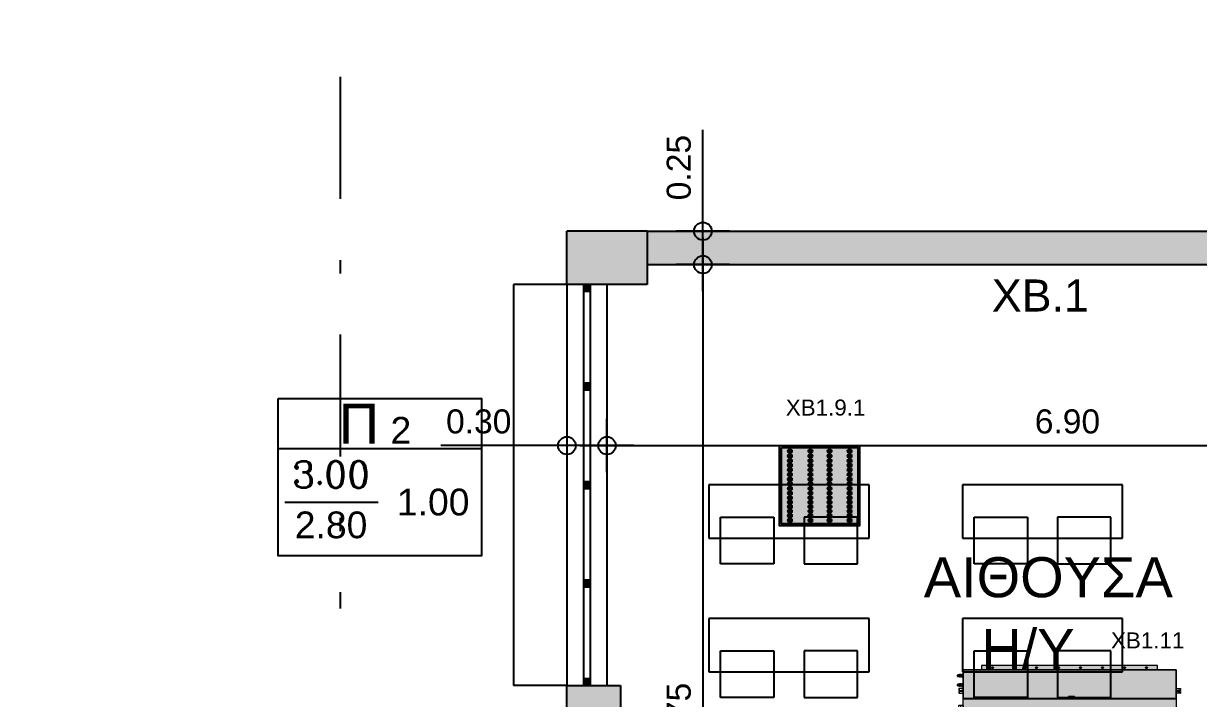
# Model space of a CAD drawing. Header units: metres. Extents: x 0 to 132, y -109 to 310.
# Drawn here: x 17.95 to 26.75, y 203.67 to 208.73 of the extents above; entities that cross this region are included whole.
import ezdxf

# ---------------------------------------------------------------- set-up
doc = ezdxf.new("R2010")
doc.units = ezdxf.units.M
doc.header["$LTSCALE"] = 0.036
doc.linetypes.add('DASHDOTX2', pattern=[50.8, 25.4, -12.7, 0, -12.7])
doc.layers.get('0').update_dxf_attribs({"color": 252})
doc.layers.get('Defpoints').update_dxf_attribs({"color": 252})
for name, color, linetype in [('arxitektonika', 254, 'Continuous'), ('DIMBLK', 252, 'Continuous'), ('electext', 20, 'Continuous'), ('Epipla', 252, 'Continuous'), ('HLEK_FL001_SYMBOLS', 230, 'Continuous'), ('Parathira', 252, 'Continuous')]:
    doc.layers.add(name, color=color, linetype=linetype)
doc.layers.add('axel', color=170, linetype='Continuous', lineweight=0)
doc.styles.add('COMU-N', font='arial.ttf')
doc.styles.get("Standard").update_dxf_attribs({"font": 'arial.ttf'})
doc.dimstyles.new('CADWDOT', dxfattribs={"dimscale": 0.1, "dimtxt": 1.8, "dimasz": 0.08, "dimexe": 2, "dimexo": 0, "dimgap": 0.09, "dimtad": 0, "dimrnd": 0.001, "dimzin": 0, "dimdsep": 46, "dimtxsty": 'Standard', "dimblk1": 'ARTDIM', "dimblk2": 'ARTDIM', "dimsah": 1, "dimcen": 0.09, "dimdle": 0.05, "dimse1": 1, "dimse2": 1, "dimadec": 0, "dimazin": 0, "dimtfac": 1, "dimtmove": 0, "dimatfit": 3, "dimldrblk": 'ARTDIM', "dimfxl": 2, "dimtvp": 0.9999, "dimtolj": 1, "dimtzin": 0, "dimarcsym": 0})

# ---------------------------------------------------------------- blocks, each defined once
blk = doc.blocks.new('A$C58744F30')
at = {"layer": 'Parathira'}
for p, q in [((-0.025, 0), (-0.025, -0.05)), ((0.025, 0), (-0.025, 0)), ((-0.025, 0), (-0.025, -3)), ((-0.015, 0), (-0.015, -0.05)), ((-0.005, 0), (-0.005, -0.05)), ((0.005, 0), (0.005, -0.05)), ((0.015, 0), (0.015, -0.05)), ((0.025, -0.05), (0.025, 0)), ((0.025, 0), (0.025, -3)), ((-0.025, -0.05), (0.025, -0.05)), ((-0.025, -0.7375), (-0.025, -0.7875)), ((0.025, -0.7375), (-0.025, -0.7375)), ((-0.025, -0.7875), (0.025, -0.7875)), ((-0.015, -0.7375), (-0.015, -0.7875)), ((-0.005, -0.7375), (-0.005, -0.7875)), ((0.005, -0.7375), (0.005, -0.7875)), ((0.015, -0.7375), (0.015, -0.7875)), ((0.025, -0.7875), (0.025, -0.7375)), ((-0.025, -1.475), (-0.025, -1.525)), ((0.025, -1.475), (-0.025, -1.475)), ((-0.015, -1.475), (-0.015, -1.525)), ((-0.005, -1.475), (-0.005, -1.525)), ((0.005, -1.475), (0.005, -1.525)), ((0.015, -1.475), (0.015, -1.525)), ((0.025, -1.525), (0.025, -1.475)), ((-0.025, -1.525), (0.025, -1.525)), ((-0.025, -2.2125), (-0.025, -2.2625)), ((0.025, -2.2125), (-0.025, -2.2125)), ((-0.025, -2.2625), (0.025, -2.2625)), ((-0.015, -2.2125), (-0.015, -2.2625)), ((-0.005, -2.2125), (-0.005, -2.2625)), ((0.005, -2.2125), (0.005, -2.2625)), ((0.015, -2.2125), (0.015, -2.2625)), ((0.025, -2.2625), (0.025, -2.2125)), ((-0.025, -2.95), (-0.025, -3)), ((0.025, -2.95), (-0.025, -2.95)), ((-0.015, -2.95), (-0.015, -3)), ((-0.005, -2.95), (-0.005, -3)), ((0.005, -2.95), (0.005, -3)), ((0.015, -2.95), (0.015, -3)), ((0.025, -3), (0.025, -2.95)), ((-0.025, -3), (0.025, -3))]:
    blk.add_line(p, q, dxfattribs=at)
blk = doc.blocks.new('ARTDIM')
at = {"layer": 'DIMBLK'}
for p, q in [((0, -24.9975), (0, 24.9975)), ((-24.9975, 0), (24.9975, 0))]:
    blk.add_line(p, q, dxfattribs=at)
blk.add_circle((0, 0), 8.25, dxfattribs=at)
blk = doc.blocks.new('*D567')
at = {"layer": 'arxitektonika', "color": 0, "lineweight": -2}
blk.add_line((11.4262, 212.2326), (55.1102, 212.2326), dxfattribs=at)
at = {"layer": 'Defpoints', "color": 0, "transparency": 16777216}
for p in [(55.1182, 212.2326), (11.4182, 207.9823), (55.1182, 207.9823)]:
    blk.add_point(p, dxfattribs=at)
at = {"layer": 'arxitektonika', "color": 0, "lineweight": -2, "xscale": 0.008, "yscale": 0.008, "zscale": 0.008, "rotation": 180}
blk.add_blockref('ARTDIM', (11.4182, 212.2326), dxfattribs=at)
at = {"layer": 'arxitektonika', "color": 0, "lineweight": -2, "xscale": 0.008, "yscale": 0.008, "zscale": 0.008}
blk.add_blockref('ARTDIM', (55.1182, 212.2326), dxfattribs=at)
at = {"layer": 'arxitektonika', "color": 0, "insert": (33.2682, 212.4126), "char_height": 0.18, "attachment_point": 5}
blk.add_mtext('\\A1;43.70', dxfattribs=at)
blk = doc.blocks.new('*D690')
at = {"layer": 'arxitektonika', "color": 0, "lineweight": -2}
for p, q in [((22.0182, 205.5675), (21.0739, 205.5675)), ((22.3102, 205.5675), (22.0262, 205.5675))]:
    blk.add_line(p, q, dxfattribs=at)
at = {"layer": 'Defpoints', "color": 0, "transparency": 16777216}
for p in [(22.0182, 206.319), (22.3182, 206.319), (22.0182, 205.5675)]:
    blk.add_point(p, dxfattribs=at)
at = {"layer": 'arxitektonika', "color": 0, "lineweight": -2, "xscale": 0.008, "yscale": 0.008, "zscale": 0.008, "rotation": 180}
blk.add_blockref('ARTDIM', (22.0182, 205.5675), dxfattribs=at)
at = {"layer": 'arxitektonika', "color": 0, "lineweight": -2, "xscale": 0.008, "yscale": 0.008, "zscale": 0.008}
blk.add_blockref('ARTDIM', (22.3182, 205.5675), dxfattribs=at)
at = {"layer": 'arxitektonika', "color": 0, "insert": (21.3572, 205.7475), "char_height": 0.18, "attachment_point": 5}
blk.add_mtext('\\A1;0.30', dxfattribs=at)
blk = doc.blocks.new('*D691')
at = {"layer": 'arxitektonika', "color": 0, "lineweight": -2}
blk.add_line((22.3262, 205.5675), (29.2102, 205.5675), dxfattribs=at)
at = {"layer": 'Defpoints', "color": 0, "transparency": 16777216}
for p in [(22.3182, 206.319), (29.2182, 206.319), (29.2182, 205.5675)]:
    blk.add_point(p, dxfattribs=at)
at = {"layer": 'arxitektonika', "color": 0, "lineweight": -2, "xscale": 0.008, "yscale": 0.008, "zscale": 0.008, "rotation": 180}
blk.add_blockref('ARTDIM', (22.3182, 205.5675), dxfattribs=at)
at = {"layer": 'arxitektonika', "color": 0, "lineweight": -2, "xscale": 0.008, "yscale": 0.008, "zscale": 0.008}
blk.add_blockref('ARTDIM', (29.2182, 205.5675), dxfattribs=at)
at = {"layer": 'arxitektonika', "color": 0, "insert": (25.7682, 205.7475), "char_height": 0.18, "attachment_point": 5}
blk.add_mtext('\\A1;6.90', dxfattribs=at)
blk = doc.blocks.new('*D693')
at = {"layer": 'arxitektonika', "color": 0, "lineweight": -2}
for p, q in [((23.0369, 207.1725), (23.0369, 207.9321)), ((23.0369, 206.9305), (23.0369, 207.1645))]:
    blk.add_line(p, q, dxfattribs=at)
at = {"layer": 'Defpoints', "color": 0, "transparency": 16777216}
for p in [(22.6182, 207.1725), (23.0369, 207.1725), (22.6182, 206.9225)]:
    blk.add_point(p, dxfattribs=at)
at = {"layer": 'arxitektonika', "color": 0, "lineweight": -2, "xscale": 0.008, "yscale": 0.008, "zscale": 0.008}
for p, rotation in [((23.0369, 207.1725), 90), ((23.0369, 206.9225), 270)]:
    blk.add_blockref('ARTDIM', p, dxfattribs=dict(at, rotation=rotation))
at = {"layer": 'arxitektonika', "color": 0, "insert": (22.8569, 207.6488), "char_height": 0.18, "attachment_point": 5, "rotation": 90}
blk.add_mtext('\\A1;0.25', dxfattribs=at)
blk = doc.blocks.new('*D694')
at = {"layer": 'arxitektonika', "color": 0, "lineweight": -2}
blk.add_line((23.0369, 206.9145), (23.0369, 200.1805), dxfattribs=at)
at = {"layer": 'Defpoints', "color": 0, "transparency": 16777216}
for p in [(25.9182, 206.9225), (23.0369, 200.1725), (25.9182, 200.1725)]:
    blk.add_point(p, dxfattribs=at)
at = {"layer": 'arxitektonika', "color": 0, "lineweight": -2, "xscale": 0.008, "yscale": 0.008, "zscale": 0.008}
for p, rotation in [((23.0369, 206.9225), 90), ((23.0369, 200.1725), 270)]:
    blk.add_blockref('ARTDIM', p, dxfattribs=dict(at, rotation=rotation))
at = {"layer": 'arxitektonika', "color": 0, "insert": (22.8569, 203.5475), "char_height": 0.18, "attachment_point": 5, "rotation": 90}
blk.add_mtext('\\A1;6.75', dxfattribs=at)
blk = doc.blocks.new('A$C5883325D')
at = {"layer": 'Epipla'}
for p, q in [((2.3027, -3.2048), (1.9027, -3.2048)), ((1.9027, -3.2048), (1.9027, -4.4048)), ((2.3027, -4.4048), (2.3027, -3.2048)), ((3.3027, -3.2048), (2.9027, -3.2048)), ((2.9027, -3.2048), (2.9027, -4.4048)), ((3.3027, -4.4048), (3.3027, -3.2048)), ((2.494, -3.2918), (2.144, -3.2918)), ((2.144, -3.2918), (2.144, -3.6918)), ((2.494, -3.6918), (2.494, -3.2918)), ((3.494, -3.2918), (3.144, -3.2918)), ((3.144, -3.2918), (3.144, -3.6918)), ((3.494, -3.6918), (3.494, -3.2918)), ((2.144, -3.6918), (2.494, -3.6918)), ((3.144, -3.6918), (3.494, -3.6918)), ((2.144, -4.3179), (2.144, -3.9179)), ((2.144, -3.9179), (2.494, -3.9179)), ((2.494, -3.9179), (2.494, -4.3179)), ((3.144, -4.3179), (3.144, -3.9179)), ((3.144, -3.9179), (3.494, -3.9179)), ((3.494, -3.9179), (3.494, -4.3179)), ((2.494, -4.3179), (2.144, -4.3179)), ((3.494, -4.3179), (3.144, -4.3179)), ((1.9027, -4.4048), (2.3027, -4.4048)), ((2.9027, -4.4048), (3.3027, -4.4048)), ((2.3027, -5.1048), (1.9027, -5.1048)), ((1.9027, -5.1048), (1.9027, -6.3048)), ((2.3027, -6.3048), (2.3027, -5.1048)), ((3.3027, -5.1048), (2.9027, -5.1048)), ((2.9027, -5.1048), (2.9027, -6.3048)), ((3.3027, -6.3048), (3.3027, -5.1048)), ((2.494, -5.1918), (2.144, -5.1918)), ((2.144, -5.1918), (2.144, -5.5918)), ((2.494, -5.5918), (2.494, -5.1918)), ((3.494, -5.1918), (3.144, -5.1918)), ((3.144, -5.1918), (3.144, -5.5918)), ((3.494, -5.5918), (3.494, -5.1918)), ((2.144, -5.5918), (2.494, -5.5918)), ((3.144, -5.5918), (3.494, -5.5918)), ((2.144, -6.2179), (2.144, -5.8179)), ((2.144, -5.8179), (2.494, -5.8179)), ((2.494, -5.8179), (2.494, -6.2179)), ((3.144, -6.2179), (3.144, -5.8179)), ((3.144, -5.8179), (3.494, -5.8179)), ((3.494, -5.8179), (3.494, -6.2179)), ((2.494, -6.2179), (2.144, -6.2179)), ((3.494, -6.2179), (3.144, -6.2179)), ((1.9027, -6.3048), (2.3027, -6.3048)), ((2.9027, -6.3048), (3.3027, -6.3048))]:
    blk.add_line(p, q, dxfattribs=at)
blk = doc.blocks.new('panel led 4x16W 60x60cm acrylic')
at = {"layer": 'HLEK_FL001_SYMBOLS', "linetype": 'Continuous', "lineweight": 0}
h = blk.add_hatch(color=201, dxfattribs=at)
h.dxf.hatch_style = 1
h.paths.add_polyline_path([(45.4184, 65.5575), (45.4184, 64.9863), (45.9896, 64.9863), (45.9896, 65.5575)])
h.paths.add_polyline_path([(45.6208, 65.3554, -1), (45.6508, 65.3554, -1)], flags=16)
h.paths.add_polyline_path([(45.6208, 65.3904, -1), (45.6508, 65.3904, -1)], flags=16)
h.paths.add_polyline_path([(45.7936, 65.3554, -1), (45.7636, 65.3554, -1)], flags=16)
h.paths.add_polyline_path([(45.7636, 65.3904, -1), (45.7936, 65.3904, -1)], flags=16)
h.paths.add_polyline_path([(45.6508, 65.3202, -1), (45.6208, 65.3202, -1)], flags=16)
h.paths.add_polyline_path([(45.7936, 65.3202, -1), (45.7636, 65.3202, -1)], flags=16)
h.paths.add_polyline_path([(45.6208, 65.4249, -1), (45.6508, 65.4249, -1)], flags=16)
h.paths.add_polyline_path([(45.7636, 65.4249, -1), (45.7936, 65.4249, -1)], flags=16)
h.paths.add_polyline_path([(45.6508, 65.2864, -1), (45.6208, 65.2864, -1)], flags=16)
h.paths.add_polyline_path([(45.7936, 65.2864, -1), (45.7636, 65.2864, -1)], flags=16)
h.paths.add_polyline_path([(45.6208, 65.4586, -1), (45.6508, 65.4586, -1)], flags=16)
h.paths.add_polyline_path([(45.7636, 65.4586, -1), (45.7936, 65.4586, -1)], flags=16)
h.paths.add_polyline_path([(45.6508, 65.2511, -1), (45.6208, 65.2511, -1)], flags=16)
h.paths.add_polyline_path([(45.7936, 65.2511, -1), (45.7636, 65.2511, -1)], flags=16)
h.paths.add_polyline_path([(45.6208, 65.4943, -1), (45.6508, 65.4943, -1)], flags=16)
h.paths.add_polyline_path([(45.7636, 65.4943, -1), (45.7936, 65.4943, -1)], flags=16)
h.paths.add_polyline_path([(45.6508, 65.2158, -1), (45.6208, 65.2158, -1)], flags=16)
h.paths.add_polyline_path([(45.7936, 65.2158, -1), (45.7636, 65.2158, -1)], flags=16)
h.paths.add_polyline_path([(45.6208, 65.531, -1), (45.6508, 65.531, -1)], flags=16)
h.paths.add_polyline_path([(45.7636, 65.531, -1), (45.7936, 65.531, -1)], flags=16)
h.paths.add_polyline_path([(45.6508, 65.1817, -1), (45.6208, 65.1817, -1)], flags=16)
h.paths.add_polyline_path([(45.7936, 65.1817, -1), (45.7636, 65.1817, -1)], flags=16)
h.paths.add_polyline_path([(45.4672, 65.3554, -1), (45.4972, 65.3554, -1)], flags=16)
h.paths.add_polyline_path([(45.4672, 65.3904, -1), (45.4972, 65.3904, -1)], flags=16)
h.paths.add_polyline_path([(45.4972, 65.3202, -1), (45.4672, 65.3202, -1)], flags=16)
h.paths.add_polyline_path([(45.6508, 65.1482, -1), (45.6208, 65.1482, -1)], flags=16)
h.paths.add_polyline_path([(45.9441, 65.3554, -1), (45.9141, 65.3554, -1)], flags=16)
h.paths.add_polyline_path([(45.9441, 65.3904, -1), (45.9141, 65.3904, -1)], flags=16)
h.paths.add_polyline_path([(45.7936, 65.1482, -1), (45.7636, 65.1482, -1)], flags=16)
h.paths.add_polyline_path([(45.4672, 65.4249, -1), (45.4972, 65.4249, -1)], flags=16)
h.paths.add_polyline_path([(45.9441, 65.3202, -1), (45.9141, 65.3202, -1)], flags=16)
h.paths.add_polyline_path([(45.4972, 65.2864, -1), (45.4672, 65.2864, -1)], flags=16)
h.paths.add_polyline_path([(45.9141, 65.4249, -1), (45.9441, 65.4249, -1)], flags=16)
h.paths.add_polyline_path([(45.9441, 65.2864, -1), (45.9141, 65.2864, -1)], flags=16)
h.paths.add_polyline_path([(45.4672, 65.4586, -1), (45.4972, 65.4586, -1)], flags=16)
h.paths.add_polyline_path([(45.9141, 65.4586, -1), (45.9441, 65.4586, -1)], flags=16)
h.paths.add_polyline_path([(45.4972, 65.2511, -1), (45.4672, 65.2511, -1)], flags=16)
h.paths.add_polyline_path([(45.9441, 65.2511, -1), (45.9141, 65.2511, -1)], flags=16)
h.paths.add_polyline_path([(45.4672, 65.4943, -1), (45.4972, 65.4943, -1)], flags=16)
h.paths.add_polyline_path([(45.6508, 65.1152, -1), (45.6208, 65.1152, -1)], flags=16)
h.paths.add_polyline_path([(45.7936, 65.1152, -1), (45.7636, 65.1152, -1)], flags=16)
h.paths.add_polyline_path([(45.9141, 65.4943, -1), (45.9441, 65.4943, -1)], flags=16)
h.paths.add_polyline_path([(45.4972, 65.2158, -1), (45.4672, 65.2158, -1)], flags=16)
h.paths.add_polyline_path([(45.9441, 65.2158, -1), (45.9141, 65.2158, -1)], flags=16)
h.paths.add_polyline_path([(45.4672, 65.531, -1), (45.4972, 65.531, -1)], flags=16)
h.paths.add_polyline_path([(45.9141, 65.531, -1), (45.9441, 65.531, -1)], flags=16)
h.paths.add_polyline_path([(45.4972, 65.1817, -1), (45.4672, 65.1817, -1)], flags=16)
h.paths.add_polyline_path([(45.9441, 65.1817, -1), (45.9141, 65.1817, -1)], flags=16)
h.paths.add_polyline_path([(45.6508, 65.0811, -1), (45.6208, 65.0811, -1)], flags=16)
h.paths.add_polyline_path([(45.7936, 65.0811, -1), (45.7636, 65.0811, -1)], flags=16)
h.paths.add_polyline_path([(45.4972, 65.1482, -1), (45.4672, 65.1482, -1)], flags=16)
h.paths.add_polyline_path([(45.9441, 65.1482, -1), (45.9141, 65.1482, -1)], flags=16)
h.paths.add_polyline_path([(45.6508, 65.048, -1), (45.6208, 65.048, -1)], flags=16)
h.paths.add_polyline_path([(45.7936, 65.048, -1), (45.7636, 65.048, -1)], flags=16)
h.paths.add_polyline_path([(45.4972, 65.1152, -1), (45.4672, 65.1152, -1)], flags=16)
h.paths.add_polyline_path([(45.9441, 65.1152, -1), (45.9141, 65.1152, -1)], flags=16)
h.paths.add_polyline_path([(45.6508, 65.0128, -1), (45.6208, 65.0128, -1)], flags=16)
h.paths.add_polyline_path([(45.4972, 65.0811, -1), (45.4672, 65.0811, -1)], flags=16)
h.paths.add_polyline_path([(45.7936, 65.0128, -1), (45.7636, 65.0128, -1)], flags=16)
h.paths.add_polyline_path([(45.9441, 65.0811, -1), (45.9141, 65.0811, -1)], flags=16)
h.paths.add_polyline_path([(45.4972, 65.048, -1), (45.4672, 65.048, -1)], flags=16)
h.paths.add_polyline_path([(45.9441, 65.048, -1), (45.9141, 65.048, -1)], flags=16)
h.paths.add_polyline_path([(45.4972, 65.0128, -1), (45.4672, 65.0128, -1)], flags=16)
h.paths.add_polyline_path([(45.9441, 65.0128, -1), (45.9141, 65.0128, -1)], flags=16)
h = blk.add_hatch(color=11, dxfattribs=at)
h.dxf.hatch_style = 1
h.paths.add_polyline_path([(45.4972, 65.531, 1), (45.4672, 65.531, 1)])
h = blk.add_hatch(color=11, dxfattribs=at)
h.dxf.hatch_style = 1
h.paths.add_polyline_path([(45.4972, 65.4943, 1), (45.4672, 65.4943, 1)])
h = blk.add_hatch(color=11, dxfattribs=at)
h.dxf.hatch_style = 1
h.paths.add_polyline_path([(45.6508, 65.531, 1), (45.6208, 65.531, 1)])
h = blk.add_hatch(color=11, dxfattribs=at)
h.dxf.hatch_style = 1
h.paths.add_polyline_path([(45.6508, 65.4943, 1), (45.6208, 65.4943, 1)])
h = blk.add_hatch(color=11, dxfattribs=at)
h.dxf.hatch_style = 1
h.paths.add_polyline_path([(45.7936, 65.531, 1), (45.7636, 65.531, 1)])
h = blk.add_hatch(color=11, dxfattribs=at)
h.dxf.hatch_style = 1
h.paths.add_polyline_path([(45.7936, 65.4943, 1), (45.7636, 65.4943, 1)])
h = blk.add_hatch(color=11, dxfattribs=at)
h.dxf.hatch_style = 1
h.paths.add_polyline_path([(45.9441, 65.531, 1), (45.9141, 65.531, 1)])
h = blk.add_hatch(color=11, dxfattribs=at)
h.dxf.hatch_style = 1
h.paths.add_polyline_path([(45.9441, 65.4943, 1), (45.9141, 65.4943, 1)])
h = blk.add_hatch(color=11, dxfattribs=at)
h.dxf.hatch_style = 1
h.paths.add_polyline_path([(45.4972, 65.4586, 1), (45.4672, 65.4586, 1)])
h = blk.add_hatch(color=11, dxfattribs=at)
h.dxf.hatch_style = 1
h.paths.add_polyline_path([(45.4972, 65.4249, 1), (45.4672, 65.4249, 1)])
h = blk.add_hatch(color=11, dxfattribs=at)
h.dxf.hatch_style = 1
h.paths.add_polyline_path([(45.6508, 65.4586, 1), (45.6208, 65.4586, 1)])
h = blk.add_hatch(color=11, dxfattribs=at)
h.dxf.hatch_style = 1
h.paths.add_polyline_path([(45.6508, 65.4249, 1), (45.6208, 65.4249, 1)])
h = blk.add_hatch(color=11, dxfattribs=at)
h.dxf.hatch_style = 1
h.paths.add_polyline_path([(45.7936, 65.4586, 1), (45.7636, 65.4586, 1)])
h = blk.add_hatch(color=11, dxfattribs=at)
h.dxf.hatch_style = 1
h.paths.add_polyline_path([(45.7936, 65.4249, 1), (45.7636, 65.4249, 1)])
h = blk.add_hatch(color=11, dxfattribs=at)
h.dxf.hatch_style = 1
h.paths.add_polyline_path([(45.9441, 65.4586, 1), (45.9141, 65.4586, 1)])
h = blk.add_hatch(color=11, dxfattribs=at)
h.dxf.hatch_style = 1
h.paths.add_polyline_path([(45.9441, 65.4249, 1), (45.9141, 65.4249, 1)])
h = blk.add_hatch(color=11, dxfattribs=at)
h.dxf.hatch_style = 1
h.paths.add_polyline_path([(45.4972, 65.3904, 1), (45.4672, 65.3904, 1)])
h = blk.add_hatch(color=11, dxfattribs=at)
h.dxf.hatch_style = 1
h.paths.add_polyline_path([(45.4972, 65.3554, 1), (45.4672, 65.3554, 1)])
h = blk.add_hatch(color=11, dxfattribs=at)
h.dxf.hatch_style = 1
h.paths.add_polyline_path([(45.4972, 65.3202, 1), (45.4672, 65.3202, 1)])
h = blk.add_hatch(color=11, dxfattribs=at)
h.dxf.hatch_style = 1
h.paths.add_polyline_path([(45.6508, 65.3904, 1), (45.6208, 65.3904, 1)])
h = blk.add_hatch(color=11, dxfattribs=at)
h.dxf.hatch_style = 1
h.paths.add_polyline_path([(45.6508, 65.3554, 1), (45.6208, 65.3554, 1)])
h = blk.add_hatch(color=11, dxfattribs=at)
h.dxf.hatch_style = 1
h.paths.add_polyline_path([(45.6508, 65.3202, 1), (45.6208, 65.3202, 1)])
h = blk.add_hatch(color=11, dxfattribs=at)
h.dxf.hatch_style = 1
h.paths.add_polyline_path([(45.7936, 65.3904, 1), (45.7636, 65.3904, 1)])
h = blk.add_hatch(color=11, dxfattribs=at)
h.dxf.hatch_style = 1
h.paths.add_polyline_path([(45.7936, 65.3554, 1), (45.7636, 65.3554, 1)])
h = blk.add_hatch(color=11, dxfattribs=at)
h.dxf.hatch_style = 1
h.paths.add_polyline_path([(45.7936, 65.3202, 1), (45.7636, 65.3202, 1)])
h = blk.add_hatch(color=11, dxfattribs=at)
h.dxf.hatch_style = 1
h.paths.add_polyline_path([(45.9441, 65.3904, 1), (45.9141, 65.3904, 1)])
h = blk.add_hatch(color=11, dxfattribs=at)
h.dxf.hatch_style = 1
h.paths.add_polyline_path([(45.9441, 65.3554, 1), (45.9141, 65.3554, 1)])
h = blk.add_hatch(color=11, dxfattribs=at)
h.dxf.hatch_style = 1
h.paths.add_polyline_path([(45.9441, 65.3202, 1), (45.9141, 65.3202, 1)])
h = blk.add_hatch(color=11, dxfattribs=at)
h.dxf.hatch_style = 1
h.paths.add_polyline_path([(45.4972, 65.2864, 1), (45.4672, 65.2864, 1)])
h = blk.add_hatch(color=11, dxfattribs=at)
h.dxf.hatch_style = 1
h.paths.add_polyline_path([(45.4972, 65.2511, 1), (45.4672, 65.2511, 1)])
h = blk.add_hatch(color=11, dxfattribs=at)
h.dxf.hatch_style = 1
h.paths.add_polyline_path([(45.6508, 65.2864, 1), (45.6208, 65.2864, 1)])
h = blk.add_hatch(color=11, dxfattribs=at)
h.dxf.hatch_style = 1
h.paths.add_polyline_path([(45.6508, 65.2511, 1), (45.6208, 65.2511, 1)])
h = blk.add_hatch(color=11, dxfattribs=at)
h.dxf.hatch_style = 1
h.paths.add_polyline_path([(45.7936, 65.2864, 1), (45.7636, 65.2864, 1)])
h = blk.add_hatch(color=11, dxfattribs=at)
h.dxf.hatch_style = 1
h.paths.add_polyline_path([(45.7936, 65.2511, 1), (45.7636, 65.2511, 1)])
h = blk.add_hatch(color=11, dxfattribs=at)
h.dxf.hatch_style = 1
h.paths.add_polyline_path([(45.9441, 65.2864, 1), (45.9141, 65.2864, 1)])
h = blk.add_hatch(color=11, dxfattribs=at)
h.dxf.hatch_style = 1
h.paths.add_polyline_path([(45.9441, 65.2511, 1), (45.9141, 65.2511, 1)])
h = blk.add_hatch(color=11, dxfattribs=at)
h.dxf.hatch_style = 1
h.paths.add_polyline_path([(45.4972, 65.2158, 1), (45.4672, 65.2158, 1)])
h = blk.add_hatch(color=11, dxfattribs=at)
h.dxf.hatch_style = 1
h.paths.add_polyline_path([(45.4972, 65.1817, 1), (45.4672, 65.1817, 1)])
h = blk.add_hatch(color=11, dxfattribs=at)
h.dxf.hatch_style = 1
h.paths.add_polyline_path([(45.4972, 65.1482, 1), (45.4672, 65.1482, 1)])
h = blk.add_hatch(color=11, dxfattribs=at)
h.dxf.hatch_style = 1
h.paths.add_polyline_path([(45.6508, 65.2158, 1), (45.6208, 65.2158, 1)])
h = blk.add_hatch(color=11, dxfattribs=at)
h.dxf.hatch_style = 1
h.paths.add_polyline_path([(45.6508, 65.1817, 1), (45.6208, 65.1817, 1)])
h = blk.add_hatch(color=11, dxfattribs=at)
h.dxf.hatch_style = 1
h.paths.add_polyline_path([(45.6508, 65.1482, 1), (45.6208, 65.1482, 1)])
h = blk.add_hatch(color=11, dxfattribs=at)
h.dxf.hatch_style = 1
h.paths.add_polyline_path([(45.7936, 65.2158, 1), (45.7636, 65.2158, 1)])
h = blk.add_hatch(color=11, dxfattribs=at)
h.dxf.hatch_style = 1
h.paths.add_polyline_path([(45.7936, 65.1817, 1), (45.7636, 65.1817, 1)])
h = blk.add_hatch(color=11, dxfattribs=at)
h.dxf.hatch_style = 1
h.paths.add_polyline_path([(45.7936, 65.1482, 1), (45.7636, 65.1482, 1)])
h = blk.add_hatch(color=11, dxfattribs=at)
h.dxf.hatch_style = 1
h.paths.add_polyline_path([(45.9441, 65.2158, 1), (45.9141, 65.2158, 1)])
h = blk.add_hatch(color=11, dxfattribs=at)
h.dxf.hatch_style = 1
h.paths.add_polyline_path([(45.9441, 65.1817, 1), (45.9141, 65.1817, 1)])
h = blk.add_hatch(color=11, dxfattribs=at)
h.dxf.hatch_style = 1
h.paths.add_polyline_path([(45.9441, 65.1482, 1), (45.9141, 65.1482, 1)])
h = blk.add_hatch(color=11, dxfattribs=at)
h.dxf.hatch_style = 1
h.paths.add_polyline_path([(45.4972, 65.1152, 1), (45.4672, 65.1152, 1)])
h = blk.add_hatch(color=11, dxfattribs=at)
h.dxf.hatch_style = 1
h.paths.add_polyline_path([(45.4972, 65.0811, 1), (45.4672, 65.0811, 1)])
h = blk.add_hatch(color=11, dxfattribs=at)
h.dxf.hatch_style = 1
h.paths.add_polyline_path([(45.4972, 65.048, 1), (45.4672, 65.048, 1)])
h = blk.add_hatch(color=11, dxfattribs=at)
h.dxf.hatch_style = 1
h.paths.add_polyline_path([(45.6508, 65.1152, 1), (45.6208, 65.1152, 1)])
h = blk.add_hatch(color=11, dxfattribs=at)
h.dxf.hatch_style = 1
h.paths.add_polyline_path([(45.6508, 65.0811, 1), (45.6208, 65.0811, 1)])
h = blk.add_hatch(color=11, dxfattribs=at)
h.dxf.hatch_style = 1
h.paths.add_polyline_path([(45.6508, 65.048, 1), (45.6208, 65.048, 1)])
h = blk.add_hatch(color=11, dxfattribs=at)
h.dxf.hatch_style = 1
h.paths.add_polyline_path([(45.7936, 65.1152, 1), (45.7636, 65.1152, 1)])
h = blk.add_hatch(color=11, dxfattribs=at)
h.dxf.hatch_style = 1
h.paths.add_polyline_path([(45.7936, 65.0811, 1), (45.7636, 65.0811, 1)])
h = blk.add_hatch(color=11, dxfattribs=at)
h.dxf.hatch_style = 1
h.paths.add_polyline_path([(45.7936, 65.048, 1), (45.7636, 65.048, 1)])
h = blk.add_hatch(color=11, dxfattribs=at)
h.dxf.hatch_style = 1
h.paths.add_polyline_path([(45.9441, 65.1152, 1), (45.9141, 65.1152, 1)])
h = blk.add_hatch(color=11, dxfattribs=at)
h.dxf.hatch_style = 1
h.paths.add_polyline_path([(45.9441, 65.0811, 1), (45.9141, 65.0811, 1)])
h = blk.add_hatch(color=11, dxfattribs=at)
h.dxf.hatch_style = 1
h.paths.add_polyline_path([(45.9441, 65.048, 1), (45.9141, 65.048, 1)])
h = blk.add_hatch(color=11, dxfattribs=at)
h.dxf.hatch_style = 1
h.paths.add_polyline_path([(45.4972, 65.0128, 1), (45.4672, 65.0128, 1)])
h = blk.add_hatch(color=11, dxfattribs=at)
h.dxf.hatch_style = 1
h.paths.add_polyline_path([(45.6508, 65.0128, 1), (45.6208, 65.0128, 1)])
h = blk.add_hatch(color=11, dxfattribs=at)
h.dxf.hatch_style = 1
h.paths.add_polyline_path([(45.7936, 65.0128, 1), (45.7636, 65.0128, 1)])
h = blk.add_hatch(color=11, dxfattribs=at)
h.dxf.hatch_style = 1
h.paths.add_polyline_path([(45.9441, 65.0128, 1), (45.9141, 65.0128, 1)])
at = {"layer": 'HLEK_FL001_SYMBOLS'}
for points in [[(45.4043, 65.5722), (46.0043, 65.5722), (46.0043, 64.9722), (45.4043, 64.9722)], [(45.4184, 65.5575), (45.9896, 65.5575), (45.9896, 64.9863), (45.4184, 64.9863)]]:
    blk.add_lwpolyline(points, close=True, dxfattribs=at)
for centre in [(45.4822, 65.531), (45.4822, 65.4943), (45.6358, 65.531), (45.6358, 65.4943), (45.7786, 65.531), (45.7786, 65.4943), (45.9291, 65.531), (45.9291, 65.4943), (45.4822, 65.4586), (45.4822, 65.4249), (45.6358, 65.4586), (45.6358, 65.4249), (45.7786, 65.4586), (45.7786, 65.4249), (45.9291, 65.4586), (45.9291, 65.4249), (45.4822, 65.3904), (45.4822, 65.3554), (45.4822, 65.3202), (45.6358, 65.3904), (45.6358, 65.3554), (45.6358, 65.3202), (45.7786, 65.3904), (45.7786, 65.3554), (45.7786, 65.3202), (45.9291, 65.3904), (45.9291, 65.3554), (45.9291, 65.3202), (45.4822, 65.2864), (45.4822, 65.2511), (45.6358, 65.2864), (45.6358, 65.2511), (45.7786, 65.2864), (45.7786, 65.2511), (45.9291, 65.2864), (45.9291, 65.2511), (45.4822, 65.2158), (45.4822, 65.1817), (45.4822, 65.1482), (45.6358, 65.2158), (45.6358, 65.1817), (45.6358, 65.1482), (45.7786, 65.2158), (45.7786, 65.1817), (45.7786, 65.1482), (45.9291, 65.2158), (45.9291, 65.1817), (45.9291, 65.1482), (45.4822, 65.1152), (45.4822, 65.0811), (45.4822, 65.048), (45.6358, 65.1152), (45.6358, 65.0811), (45.6358, 65.048), (45.7786, 65.1152), (45.7786, 65.0811), (45.7786, 65.048), (45.9291, 65.1152), (45.9291, 65.0811), (45.9291, 65.048), (45.4822, 65.0128), (45.6358, 65.0128), (45.7786, 65.0128), (45.9291, 65.0128)]:
    blk.add_circle(centre, 0.015, dxfattribs=at)
blk = doc.blocks.new('A$C5A126718')
at = {"layer": 'axel'}
for p, q in [((-0.0317, 0.0343), (-0.0317, 0.0321)), ((-0.0301, 0.0343), (-0.0317, 0.0343)), ((-0.0317, 0.0321), (-0.0317, 0.0236)), ((-0.0317, 0.0321), (-0.0301, 0.0321)), ((-0.0317, 0.0236), (-0.0301, 0.0236)), ((-0.0317, 0.0236), (-0.0317, 0.0214)), ((-0.0301, 0.0214), (-0.0317, 0.0214)), ((-0.0301, 0.0129), (-0.0317, 0.0129)), ((-0.0317, 0.0129), (-0.0317, 0.0107)), ((-0.0317, 0.0107), (-0.0301, 0.0107)), ((-0.0317, 0.0107), (-0.0317, 0.0021)), ((-0.0317, 0.0021), (-0.0301, 0.0021)), ((-0.0317, 0.0021), (-0.0317, 0)), ((-0.0301, 0), (-0.0317, 0)), ((-0.0012, 0.0343), (-0.0301, 0.0343)), ((-0.0301, 0.0343), (-0.0301, 0.0321)), ((-0.0301, 0.0321), (-0.0301, 0.0236)), ((-0.0301, 0.0236), (-0.0301, 0.0214)), ((-0.0301, 0.0214), (-0.0131, 0.0214)), ((-0.0301, 0.0129), (-0.0301, 0.0107)), ((-0.0131, 0.0129), (-0.0301, 0.0129)), ((-0.0301, 0.0107), (-0.0301, 0.0021)), ((-0.0301, 0.0021), (-0.0301, 0)), ((-0.0301, 0), (-0.0012, 0)), ((-0.0012, 0.0343), (0, 0.0343)), ((-0.0012, 0.0343), (-0.0012, 0.033)), ((-0.0012, 0.033), (-0.0012, 0.03)), ((-0.0012, 0.03), (-0.0012, 0.0271)), ((-0.0012, 0.0271), (0, 0.0271)), ((-0.0012, 0.027), (-0.0012, 0.0271)), ((-0.0012, 0.0073), (-0.0012, 0.027)), ((-0.0012, 0.0071), (-0.0012, 0.0073)), ((-0.0012, 0.0071), (0, 0.0071)), ((-0.0012, 0.0071), (-0.0012, 0.0043)), ((-0.0012, 0.0043), (-0.0012, 0.0013)), ((-0.0012, 0.0013), (-0.0012, 0)), ((-0.0012, 0), (0, 0)), ((0.0004, 0.0271), (0.0004, 0.0343)), ((0.0004, 0.0271), (0.0004, 0.0343)), ((0.0004, 0.0211), (0.0004, 0.0271)), ((0.0004, 0.0211), (0.0004, 0.0271)), ((0.0004, 0.0207), (0.0004, 0.0211)), ((0.0004, 0.0207), (0.0004, 0.0211)), ((0.0004, 0.0186), (0.0004, 0.0207)), ((0.0004, 0.0186), (0.0004, 0.0207)), ((0.0004, 0.0157), (0.0004, 0.0186)), ((0.0004, 0.0157), (0.0004, 0.0186)), ((0.0004, 0.0136), (0.0004, 0.0157)), ((0.0004, 0.0136), (0.0004, 0.0157)), ((0.0004, 0.0132), (0.0004, 0.0136)), ((0.0004, 0.0132), (0.0004, 0.0136)), ((0.0004, 0.0071), (0.0004, 0.0132)), ((0.0004, 0.0071), (0.0004, 0.0132)), ((0.0004, 0), (0.0004, 0.0071)), ((0.0004, 0), (0.0004, 0.0071))]:
    blk.add_line(p, q, dxfattribs=at)
blk.add_arc((-0.0131, 0.0171), 0.00429, 270, 90, dxfattribs=at)
blk = doc.blocks.new('A$C3A54651E')
at = {"layer": 'axel'}
for p, q in [((0.0091, 0.0228), (0, 0.0228)), ((0, 0.0228), (0, 0)), ((0.0091, 0), (0, 0)), ((0.0091, 0), (0.0091, 0.0228)), ((0.0091, 0.0171), (0.0162, 0.0171)), ((0.0091, 0.0057), (0.0162, 0.0057)), ((0.0162, 0.019), (0.0166, 0.0193)), ((0.0162, 0.0038), (0.0162, 0.019)), ((0.0162, 0.0038), (0.0166, 0.0035)), ((0.0166, 0.0035), (0.0166, 0.0193)), ((0.0166, 0.0193), (0.0184, 0.0193)), ((0.0166, 0.0035), (0.0184, 0.0035)), ((0.0184, 0.02), (0.0184, 0.0199)), ((0.0184, 0.02), (0.0184, 0.02)), ((0.0184, 0.0199), (0.0184, 0.0193)), ((0.0184, 0.0193), (0.0184, 0.0153)), ((0.0184, 0.0153), (0.0184, 0.0067)), ((0.0184, 0.0067), (0.0184, 0.0035)), ((0.0184, 0.0035), (0.0184, 0.0028)), ((0.0184, 0.0028), (0.0184, 0.0028)), ((0.0191, 0.0202), (0.0254, 0.0202)), ((0.0191, 0.0197), (0.0254, 0.0197)), ((0.0191, 0.0109), (0.0254, 0.0109)), ((0.0191, 0.0026), (0.0254, 0.0026)), ((0.0262, 0.0199), (0.0262, 0.02)), ((0.0262, 0.02), (0.0262, 0.02)), ((0.0262, 0.0182), (0.0262, 0.0199)), ((0.0262, 0.0153), (0.0262, 0.0182)), ((0.0262, 0.0182), (0.0284, 0.0182)), ((0.0262, 0.0067), (0.0262, 0.0153)), ((0.0262, 0.0046), (0.0262, 0.0067)), ((0.0262, 0.0028), (0.0262, 0.0046)), ((0.0262, 0.0046), (0.0284, 0.0046)), ((0.0262, 0.0028), (0.0262, 0.0028)), ((0.0284, 0.0193), (0.037, 0.0193)), ((0.0284, 0.0182), (0.0284, 0.0193)), ((0.0284, 0.0046), (0.0284, 0.0182)), ((0.0284, 0.0035), (0.0284, 0.0046)), ((0.0284, 0.0035), (0.037, 0.0035)), ((0.037, 0.0035), (0.037, 0.0193)), ((0.0373, 0.019), (0.037, 0.0193)), ((0.0373, 0.0037), (0.037, 0.0035)), ((0.0373, 0.0182), (0.0373, 0.019)), ((0.0373, 0.0046), (0.0373, 0.0182)), ((0.0373, 0.0182), (0.0403, 0.0182)), ((0.0373, 0.0037), (0.0373, 0.0046)), ((0.0373, 0.0046), (0.0403, 0.0046)), ((0.0403, 0.0046), (0.0403, 0.0182)), ((0.0423, 0.0162), (0.0403, 0.0182)), ((0.0423, 0.0066), (0.0403, 0.0046)), ((0.0423, 0.0066), (0.0423, 0.0162))]:
    blk.add_line(p, q, dxfattribs=at)
for points in [[(0.0191, 0.0202, 0.004311), (0.019, 0.0202, 0.005535), (0.0188, 0.0202, 0.007292), (0.0187, 0.0201, 0.009929), (0.0186, 0.0201), (0.0186, 0.0201, 0.019665), (0.0185, 0.02, 0.032685), (0.0184, 0.02, 0.060642), (0.0184, 0.02), (0.0184, 0.02)], [(0.0184, 0.0199, 0.159929), (0.0184, 0.0199, 0.090191), (0.0184, 0.0199, 0.0462), (0.0184, 0.0199, 0.02623), (0.0185, 0.0198), (0.0186, 0.0198, 0.013719), (0.0187, 0.0198, 0.009481), (0.0188, 0.0198, 0.006867), (0.0189, 0.0197, 0.005151), (0.0191, 0.0197)], [(0.0191, 0.0197, 0.015295), (0.0188, 0.0186, 0.017604), (0.0186, 0.0175), (0.0185, 0.0169, 0.02245), (0.0184, 0.0158), (0.0184, 0.0153)], [(0.0184, 0.0153, 0.023182), (0.0184, 0.0142, 0.022013), (0.0186, 0.0131), (0.0187, 0.0125, 0.017076), (0.0189, 0.0114), (0.0191, 0.0109)], [(0.0191, 0.0109, 0.016103), (0.0188, 0.0098, 0.018613), (0.0186, 0.0088), (0.0185, 0.0083, 0.023826), (0.0184, 0.0072), (0.0184, 0.0067)], [(0.0184, 0.0067, 0.024647), (0.0184, 0.0057, 0.023359), (0.0186, 0.0046), (0.0187, 0.0041, 0.018023), (0.0189, 0.0031), (0.0191, 0.0026)], [(0.0191, 0.0026, -0.004311), (0.019, 0.0026, -0.005535), (0.0188, 0.0026, -0.007292), (0.0187, 0.0027, -0.009929), (0.0186, 0.0027), (0.0186, 0.0027, -0.019665), (0.0185, 0.0027, -0.032685), (0.0184, 0.0028, -0.060642), (0.0184, 0.0028), (0.0184, 0.0028)], [(0.0262, 0.02, 0.102242), (0.0262, 0.02, 0.051435), (0.0261, 0.02, 0.028507), (0.0261, 0.0201, 0.01755), (0.026, 0.0201), (0.0259, 0.0201, 0.009159), (0.0258, 0.0201, 0.006785), (0.0257, 0.0202, 0.005184), (0.0255, 0.0202), (0.0254, 0.0202)], [(0.0254, 0.0197, 0.004812), (0.0256, 0.0197, 0.00636), (0.0258, 0.0198, 0.008685), (0.0259, 0.0198, 0.012384), (0.026, 0.0198), (0.0261, 0.0198, 0.023143), (0.0261, 0.0199, 0.039656), (0.0262, 0.0199, 0.07579), (0.0262, 0.0199, 0.144125), (0.0262, 0.0199)], [(0.0262, 0.0153, 0.023214), (0.0262, 0.0164, 0.02204), (0.026, 0.0175), (0.0259, 0.018, 0.017046), (0.0256, 0.0191), (0.0254, 0.0197)], [(0.0254, 0.0109, 0.01528), (0.0258, 0.012, 0.017585), (0.026, 0.013), (0.0261, 0.0136, 0.022468), (0.0262, 0.0147), (0.0262, 0.0153)], [(0.0262, 0.0067, 0.024685), (0.0262, 0.0078, 0.023392), (0.026, 0.0088), (0.0259, 0.0093, 0.017988), (0.0256, 0.0103), (0.0254, 0.0109)], [(0.0254, 0.0026, 0.016073), (0.0258, 0.0036, 0.018575), (0.026, 0.0046), (0.0261, 0.0052, 0.023861), (0.0262, 0.0062), (0.0262, 0.0067)], [(0.0262, 0.0028, -0.102242), (0.0262, 0.0028, -0.051435), (0.0261, 0.0028, -0.028507), (0.0261, 0.0027, -0.01755), (0.026, 0.0027), (0.0259, 0.0027, -0.009159), (0.0258, 0.0026, -0.006785), (0.0257, 0.0026, -0.005184), (0.0255, 0.0026), (0.0254, 0.0026)]]:
    blk.add_lwpolyline(points, format="xyb", dxfattribs=at)
blk = doc.blocks.new('A$C531E15D6')
at = {"layer": 'axel'}
for p, q in [((-0.0003, 0.0241), (-0.0003, -0.0359)), ((-0.0003, 0.0241), (0.0009, 0.0241)), ((-0.0003, 0.0134), (0, 0.0134)), ((-0.0003, 0.0113), (0, 0.0113)), ((-0.0003, 0.0066), (-0.0003, 0.0031)), ((-0.0003, 0.0066), (-0.0003, 0.0031)), ((0, 0.0059), (-0.0003, 0.0059)), ((-0.0003, 0.0031), (-0.0003, -0.0276)), ((0.0021, 0.0241), (0, 0.022)), ((0, 0.0059), (0, 0.022)), ((0, -0.0059), (0, 0.0059)), ((0, -0.0059), (0, 0.0059)), ((0.0012, 0.0241), (0.0009, 0.0241)), ((0.0012, 0.0241), (0.0009, 0.0241)), ((0.0012, 0.0241), (0.0021, 0.0241)), ((0.0021, 0.0241), (0.0321, 0.0241)), ((0.0021, 0.0241), (0.0321, 0.0241)), ((0.0321, 0.0241), (0.0343, 0.022)), ((0.0343, 0.022), (0.0343, 0.0134)), ((0.0343, 0.022), (0.0343, 0.0134)), ((0.0343, 0.0134), (0.0343, -0.0251)), ((0.0343, 0.0134), (0.0343, -0.0251)), ((0.038, 0.0127), (0.0343, 0.0128)), ((0.0347, 0.0056), (0.0343, 0.0056)), ((0.0347, 0.0056), (0.0347, -0.0059)), ((0.0357, 0.0099), (0.0357, 0.0045)), ((0.04, 0.0099), (0.0357, 0.0099)), ((0.0357, 0.0045), (0.0357, 0.0038)), ((0.0357, 0.0045), (0.0357, 0.0038)), ((0.0357, 0.0038), (0.0357, -0.0059)), ((0.0357, 0.0038), (0.0357, -0.0059)), ((0.038, 0.0127), (0.038, 0.0099)), ((0.04, 0.0099), (0.04, -0.0059)), ((0, -0.0176), (-0.0003, -0.0176)), ((-0.0003, -0.023), (0, -0.023)), ((-0.0003, -0.0251), (0, -0.0251)), ((-0.0003, -0.0276), (-0.0003, -0.0312)), ((-0.0003, -0.0276), (-0.0003, -0.0312)), ((-0.0003, -0.0359), (0.0021, -0.0359)), ((0, -0.0176), (0, -0.0059)), ((0, -0.0176), (0, -0.0059)), ((0, -0.0337), (0, -0.0176)), ((0.0021, -0.0359), (0, -0.0337)), ((0.0321, -0.0359), (0.0021, -0.0359)), ((0.0321, -0.0359), (0.0021, -0.0359)), ((0.0343, -0.0337), (0.0321, -0.0359)), ((0.0347, -0.0173), (0.0343, -0.0173)), ((0.038, -0.0244), (0.0343, -0.0245)), ((0.0343, -0.0251), (0.0343, -0.0337)), ((0.0343, -0.0251), (0.0343, -0.0337)), ((0.0347, -0.0059), (0.0347, -0.0173)), ((0.0357, -0.0059), (0.0357, -0.0155)), ((0.0357, -0.0059), (0.0357, -0.0155)), ((0.0357, -0.0155), (0.0357, -0.0162)), ((0.0357, -0.0155), (0.0357, -0.0162)), ((0.0357, -0.0162), (0.0357, -0.0216)), ((0.04, -0.0216), (0.0357, -0.0216)), ((0.038, -0.0244), (0.038, -0.0216)), ((0.04, -0.0059), (0.04, -0.0216))]:
    blk.add_line(p, q, dxfattribs=at)
for centre, radius in [((0.0171, 0.0199), 0.00214), ((0.0171, 0.0199), 0.00111), ((0.0171, -0.0316), 0.00214), ((0.0171, -0.0316), 0.00111)]:
    blk.add_circle(centre, radius, dxfattribs=at)
for centre, radius, start, end in [((0.0321, 0.022), 0.00214, 0, 90), ((0.0346, 0.0045), 0.00107, 0, 89.54164), ((0.0321, -0.0337), 0.00214, 270, 0), ((0.0346, -0.0162), 0.00107, 270.45836, 0)]:
    blk.add_arc(centre, radius, start, end, dxfattribs=at)
blk = doc.blocks.new('FCU 10 KANALATO')
at = {"layer": 'axel'}
h = blk.add_hatch(color=211, dxfattribs=at)
h.paths.add_polyline_path([(47988.1338, 13560.164), (47988.1338, 13560.197), (47986.8138, 13560.197), (47986.8138, 13560.164)])
h.paths.add_polyline_path([(47987.5563, 13560.1878, -1), (47987.5563, 13560.1731, -1)], flags=16)
h.paths.add_polyline_path([(47987.3913, 13560.1731, -1), (47987.3913, 13560.1878, -1)], flags=16)
h.paths.add_polyline_path([(47987.7213, 13560.1878, -1), (47987.7213, 13560.1731, -1)], flags=16)
h.paths.add_polyline_path([(47987.2263, 13560.1731, -1), (47987.2263, 13560.1878, -1)], flags=16)
h.paths.add_polyline_path([(47987.8863, 13560.1878, -1), (47987.8863, 13560.1731, -1)], flags=16)
h.paths.add_polyline_path([(47987.0613, 13560.1731, -1), (47987.0613, 13560.1878, -1)], flags=16)
h.paths.add_polyline_path([(47988.0513, 13560.1878, -1), (47988.0513, 13560.1731, -1)], flags=16)
h.paths.add_polyline_path([(47986.8963, 13560.1731, -1), (47986.8963, 13560.1878, -1)], flags=16)
for color, points in [(150, [(47986.6743, 13560.1633), (47986.6743, 13560.0206), (47986.6751, 13560.0206), (47986.6751, 13560.0135), (47986.6751, 13560.0074), (47986.6751, 13560.007), (47986.6751, 13560.002), (47986.6751, 13559.9935), (47986.6751, 13559.9863), (47986.6743, 13559.9863), (47986.6743, 13559.782), (47987.7792, 13559.782), (47988.2671, 13559.782), (47988.2671, 13559.782), (47988.2704, 13559.782), (47988.2704, 13560.1633)]), (151, [(47988.2705, 13559.5646), (47988.2705, 13559.5982), (47988.2705, 13559.5982), (47988.2705, 13559.621), (47988.2705, 13559.621), (47988.2705, 13559.6682), (47988.2705, 13559.6682), (47988.2705, 13559.691), (47988.2705, 13559.691), (47988.2705, 13559.7061), (47988.2705, 13559.7061), (47988.2705, 13559.7132), (47988.2705, 13559.7193), (47988.2705, 13559.7196), (47988.2705, 13559.7246), (47988.2705, 13559.7332), (47988.2705, 13559.7403), (47988.2705, 13559.7403), (47988.2705, 13559.7785), (47987.4805, 13559.7785), (47987.4805, 13559.7638), (47987.4362, 13559.7638), (47987.4362, 13559.7785), (47986.6743, 13559.7785), (47986.6743, 13559.7403), (47986.6751, 13559.7403), (47986.6751, 13559.7332), (47986.6751, 13559.7271), (47986.6751, 13559.7218), (47986.6751, 13559.7193), (47986.6751, 13559.7132), (47986.6751, 13559.7061), (47986.6743, 13559.7061), (47986.6743, 13559.5646)])]:
    blk.add_hatch(color=color, dxfattribs=at).paths.add_polyline_path(points)
h = blk.add_hatch(color=211, dxfattribs=at)
h.paths.add_polyline_path([(47988.1338, 13559.5327), (47988.1338, 13559.5657), (47986.8138, 13559.5657), (47986.8138, 13559.5327)])
h.paths.add_polyline_path([(47987.5563, 13559.5565, -1), (47987.5563, 13559.5418, -1)], flags=16)
h.paths.add_polyline_path([(47987.3913, 13559.5418, -1), (47987.3913, 13559.5565, -1)], flags=16)
h.paths.add_polyline_path([(47987.7213, 13559.5565, -1), (47987.7213, 13559.5418, -1)], flags=16)
h.paths.add_polyline_path([(47987.2263, 13559.5418, -1), (47987.2263, 13559.5565, -1)], flags=16)
h.paths.add_polyline_path([(47987.8863, 13559.5565, -1), (47987.8863, 13559.5418, -1)], flags=16)
h.paths.add_polyline_path([(47987.0613, 13559.5418, -1), (47987.0613, 13559.5565, -1)], flags=16)
h.paths.add_polyline_path([(47988.0513, 13559.5565, -1), (47988.0513, 13559.5418, -1)], flags=16)
h.paths.add_polyline_path([(47986.8963, 13559.5418, -1), (47986.8963, 13559.5565, -1)], flags=16)
for p, q in [((47986.6743, 13559.782), (47987.7792, 13559.782)), ((47986.6743, 13559.7804), (47987.7792, 13559.7804)), ((47986.6743, 13559.78), (47987.7816, 13559.78)), ((47987.7349, 13559.7785), (47986.6743, 13559.7785)), ((47987.4362, 13559.7785), (47987.4362, 13559.78)), ((47987.4362, 13559.7638), (47987.4362, 13559.7785)), ((47987.4362, 13559.766), (47987.4805, 13559.766)), ((47987.4805, 13559.7638), (47987.4362, 13559.7638)), ((47987.4805, 13559.7785), (47987.4805, 13559.78)), ((47987.4805, 13559.7785), (47987.4805, 13559.7638)), ((47988.2705, 13559.7785), (47987.7329, 13559.7785)), ((47987.7792, 13559.782), (47988.2671, 13559.782)), ((47987.7792, 13559.7804), (47988.2705, 13559.7804)), ((47987.7792, 13559.78), (47988.2705, 13559.78))]:
    blk.add_line(p, q, dxfattribs=at)
at = {"layer": 'axel', "linetype": 'Continuous'}
for points in [[(47986.8138, 13560.164), (47988.1338, 13560.164), (47988.1338, 13560.197), (47986.8138, 13560.197)], [(47986.8138, 13559.5327), (47988.1338, 13559.5327), (47988.1338, 13559.5657), (47986.8138, 13559.5657)]]:
    blk.add_lwpolyline(points, close=True, dxfattribs=at)
at = {"layer": 'axel'}
for points in [[(47986.6743, 13560.1633), (47988.2704, 13560.1633), (47988.2704, 13559.782), (47986.6743, 13559.782)], [(47986.6743, 13560.1633), (47988.2705, 13560.1633), (47988.2705, 13559.5646), (47986.6743, 13559.5646)], [(47986.6743, 13559.5646), (47988.2705, 13559.5646), (47988.2705, 13559.7785), (47986.6743, 13559.7785)]]:
    blk.add_lwpolyline(points, close=True, dxfattribs=at)
at = {"layer": 'axel', "linetype": 'Continuous'}
for centre in [(47986.8963, 13560.1805), (47987.0613, 13560.1805), (47987.2263, 13560.1805), (47987.3913, 13560.1805), (47987.5563, 13560.1805), (47987.7213, 13560.1805), (47987.8863, 13560.1805), (47988.0513, 13560.1805), (47986.8963, 13559.5492), (47987.0613, 13559.5492), (47987.2263, 13559.5492), (47987.3913, 13559.5492), (47987.5563, 13559.5492), (47987.7213, 13559.5492), (47987.8863, 13559.5492), (47988.0513, 13559.5492)]:
    blk.add_circle(centre, 0.00739, dxfattribs=at)
at = {"layer": 'axel'}
blk.add_circle((47987.4583, 13559.7731), 0.00111, dxfattribs=at)
at = {"xscale": -1, "rotation": 180}
for name, p in [('A$C3A54651E', (47988.2705, 13560.1043)), ('A$C531E15D6', (47988.2708, 13559.8575)), ('A$C5A126718', (47986.6746, 13559.7403)), ('A$C3A54651E', (47988.2705, 13559.691)), ('A$C3A54651E', (47988.2705, 13559.621))]:
    blk.add_blockref(name, p, dxfattribs=at)
blk.add_blockref('A$C5A126718', (47986.6746, 13559.9863))
at = {"xscale": -1}
blk.add_blockref('A$C5A126718', (47988.271, 13559.9863), dxfattribs=at)
at = {"rotation": 180}
blk.add_blockref('A$C5A126718', (47988.271, 13559.7403), dxfattribs=at)

msp = doc.modelspace()

# ---------------------------------------------------------------- hatches: boundary and pattern name
at = {"layer": 'arxitektonika'}
for points in [[(22.6182, 206.7725), (22.6182, 207.1725), (22.0182, 207.1725), (22.0182, 206.7725)], [(22.6182, 207.1725), (22.6182, 206.9225), (29.2182, 206.9225), (29.2182, 207.1725)], [(22.0182, 203.7725), (22.0182, 203.3725), (22.4182, 203.3725), (22.4182, 203.7725)]]:
    msp.add_hatch(color=256, dxfattribs=at).paths.add_polyline_path(points)

# ---------------------------------------------------------------- linework, layer by layer
at = {"layer": 'arxitektonika', "linetype": 'DASHDOTX2'}
msp.add_line((20.3182, 208.3281), (20.3182, 204.3487), dxfattribs=at)
at = {"layer": 'arxitektonika'}
for p, q in [((22.0182, 206.7725), (22.0182, 207.1725)), ((22.6182, 207.1725), (22.0182, 207.1725)), ((22.6182, 207.1725), (29.2182, 207.1725)), ((22.6182, 207.1725), (22.6182, 206.7725)), ((22.6182, 206.9225), (29.2182, 206.9225)), ((22.0182, 206.7725), (21.6182, 206.7725)), ((21.6182, 206.7725), (21.6182, 203.7725)), ((22.6182, 206.7725), (22.0182, 206.7725)), ((22.0182, 206.7725), (22.0182, 203.7725)), ((22.3182, 206.7725), (22.3182, 203.7725)), ((21.3786, 205.5435), (19.8536, 205.5435)), ((19.9036, 205.1435), (20.6036, 205.1435)), ((22.0182, 203.7725), (21.6182, 203.7725)), ((22.0182, 203.7725), (22.4182, 203.7725)), ((22.0182, 203.3725), (22.0182, 203.7725)), ((22.4182, 203.7725), (22.4182, 203.3725))]:
    msp.add_line(p, q, dxfattribs=at)
msp.add_lwpolyline([(19.8536, 205.9212), (21.3786, 205.9212), (21.3786, 204.7435), (19.8536, 204.7435), (19.8536, 205.9212)], dxfattribs=at)

# ---------------------------------------------------------------- block references
msp.add_blockref('A$C58744F30', (22.1682, 206.7725), dxfattribs=at)
at = {"layer": 'arxitektonika', "rotation": 270}
msp.add_blockref('A$C5883325D', (29.3861, 207.1761), dxfattribs=at)
at = {"layer": 'axel', "rotation": 180}
msp.add_blockref('FCU 10 KANALATO', (48013.2572, 13763.4542), dxfattribs=at)
at = {"layer": 'HLEK_FL001_SYMBOLS', "linetype": 'Continuous', "lineweight": 0}
msp.add_blockref('panel led 4x16W 60x60cm acrylic', (-21.7931, 139.9953), dxfattribs=at)

# ---------------------------------------------------------------- texts
at = {"layer": 'arxitektonika', "style": 'COMU-N'}
for s, height, p in [('Π', 0.3, (20.309, 205.5816)), ('2', 0.2, (20.6963, 205.5821)), ('ΑΙΘΟΥΣΑ', 0.3, (24.6919, 204.4321)), ('H/Y', 0.3, (25.1229, 203.8938))]:
    msp.add_text(s, height=height, dxfattribs=at).set_placement(p)
at = {"layer": 'arxitektonika', "linetype": 'ByBlock', "char_height": 0.2, "attachment_point": 5, "style": 'COMU-N'}
for s, insert in [('{\\Fcomplex.shx;3.00}', (20.251, 205.3508)), ('1.00', (21.016, 205.1435)), ('2.80', (20.251, 204.9727))]:
    msp.add_mtext(s, dxfattribs=dict(at, insert=insert))
at = {"layer": 'electext'}
msp.add_text('XB.1', height=0.24, dxfattribs=at).set_placement((25.2016, 206.5712))
at = {"layer": 'electext', "char_height": 0.12, "attachment_point": 1}
for s, width, insert in [('XB1.9.1', 0.36056, (23.658, 205.9123)), ('XB1.11', 0.349012, (26.0943, 204.1692))]:
    msp.add_mtext_dynamic_manual_height_columns(s, width=width, gutter_width=0.6, heights=[0], dxfattribs=dict(at, insert=insert))

# ---------------------------------------------------------------- dimensions: what is measured, and where the dimension line sits
at = {"layer": 'arxitektonika'}
for base, p1, p2, picture, middle in [((55.1182, 212.2326), (11.4182, 207.9823), (55.1182, 207.9823), '*D567', (33.2682, 212.4126)), ((29.2182, 205.5675), (22.3182, 206.319), (29.2182, 206.319), '*D691', (25.7682, 205.7475))]:
    dim = msp.add_linear_dim(base=base, p1=p1, p2=p2, dimstyle='CADWDOT', dxfattribs=at)
    dim.commit()
    dim.dimension.update_dxf_attribs({"geometry": picture, "text_midpoint": middle})
dim = msp.add_linear_dim(base=(23.0369, 207.1725), p1=(22.6182, 206.9225), p2=(22.6182, 207.1725), angle=90, dimstyle='CADWDOT', dxfattribs=at)
dim.commit()
dim.dimension.update_dxf_attribs({"geometry": '*D693', "text_midpoint": (23.0369, 207.6488), "dimtype": 160})
dim = msp.add_linear_dim(base=(23.0369, 200.1725), p1=(25.9182, 206.9225), p2=(25.9182, 200.1725), angle=90, dimstyle='CADWDOT', dxfattribs=at)
dim.commit()
dim.dimension.update_dxf_attribs({"geometry": '*D694', "text_midpoint": (22.8569, 203.5475)})
dim = msp.add_linear_dim(base=(22.0182, 205.5675), p1=(22.3182, 206.319), p2=(22.0182, 206.319), dimstyle='CADWDOT', dxfattribs=at)
dim.commit()
dim.dimension.update_dxf_attribs({"geometry": '*D690', "text_midpoint": (21.3572, 205.5675), "dimtype": 160})

doc.saveas('drawing.dxf')
